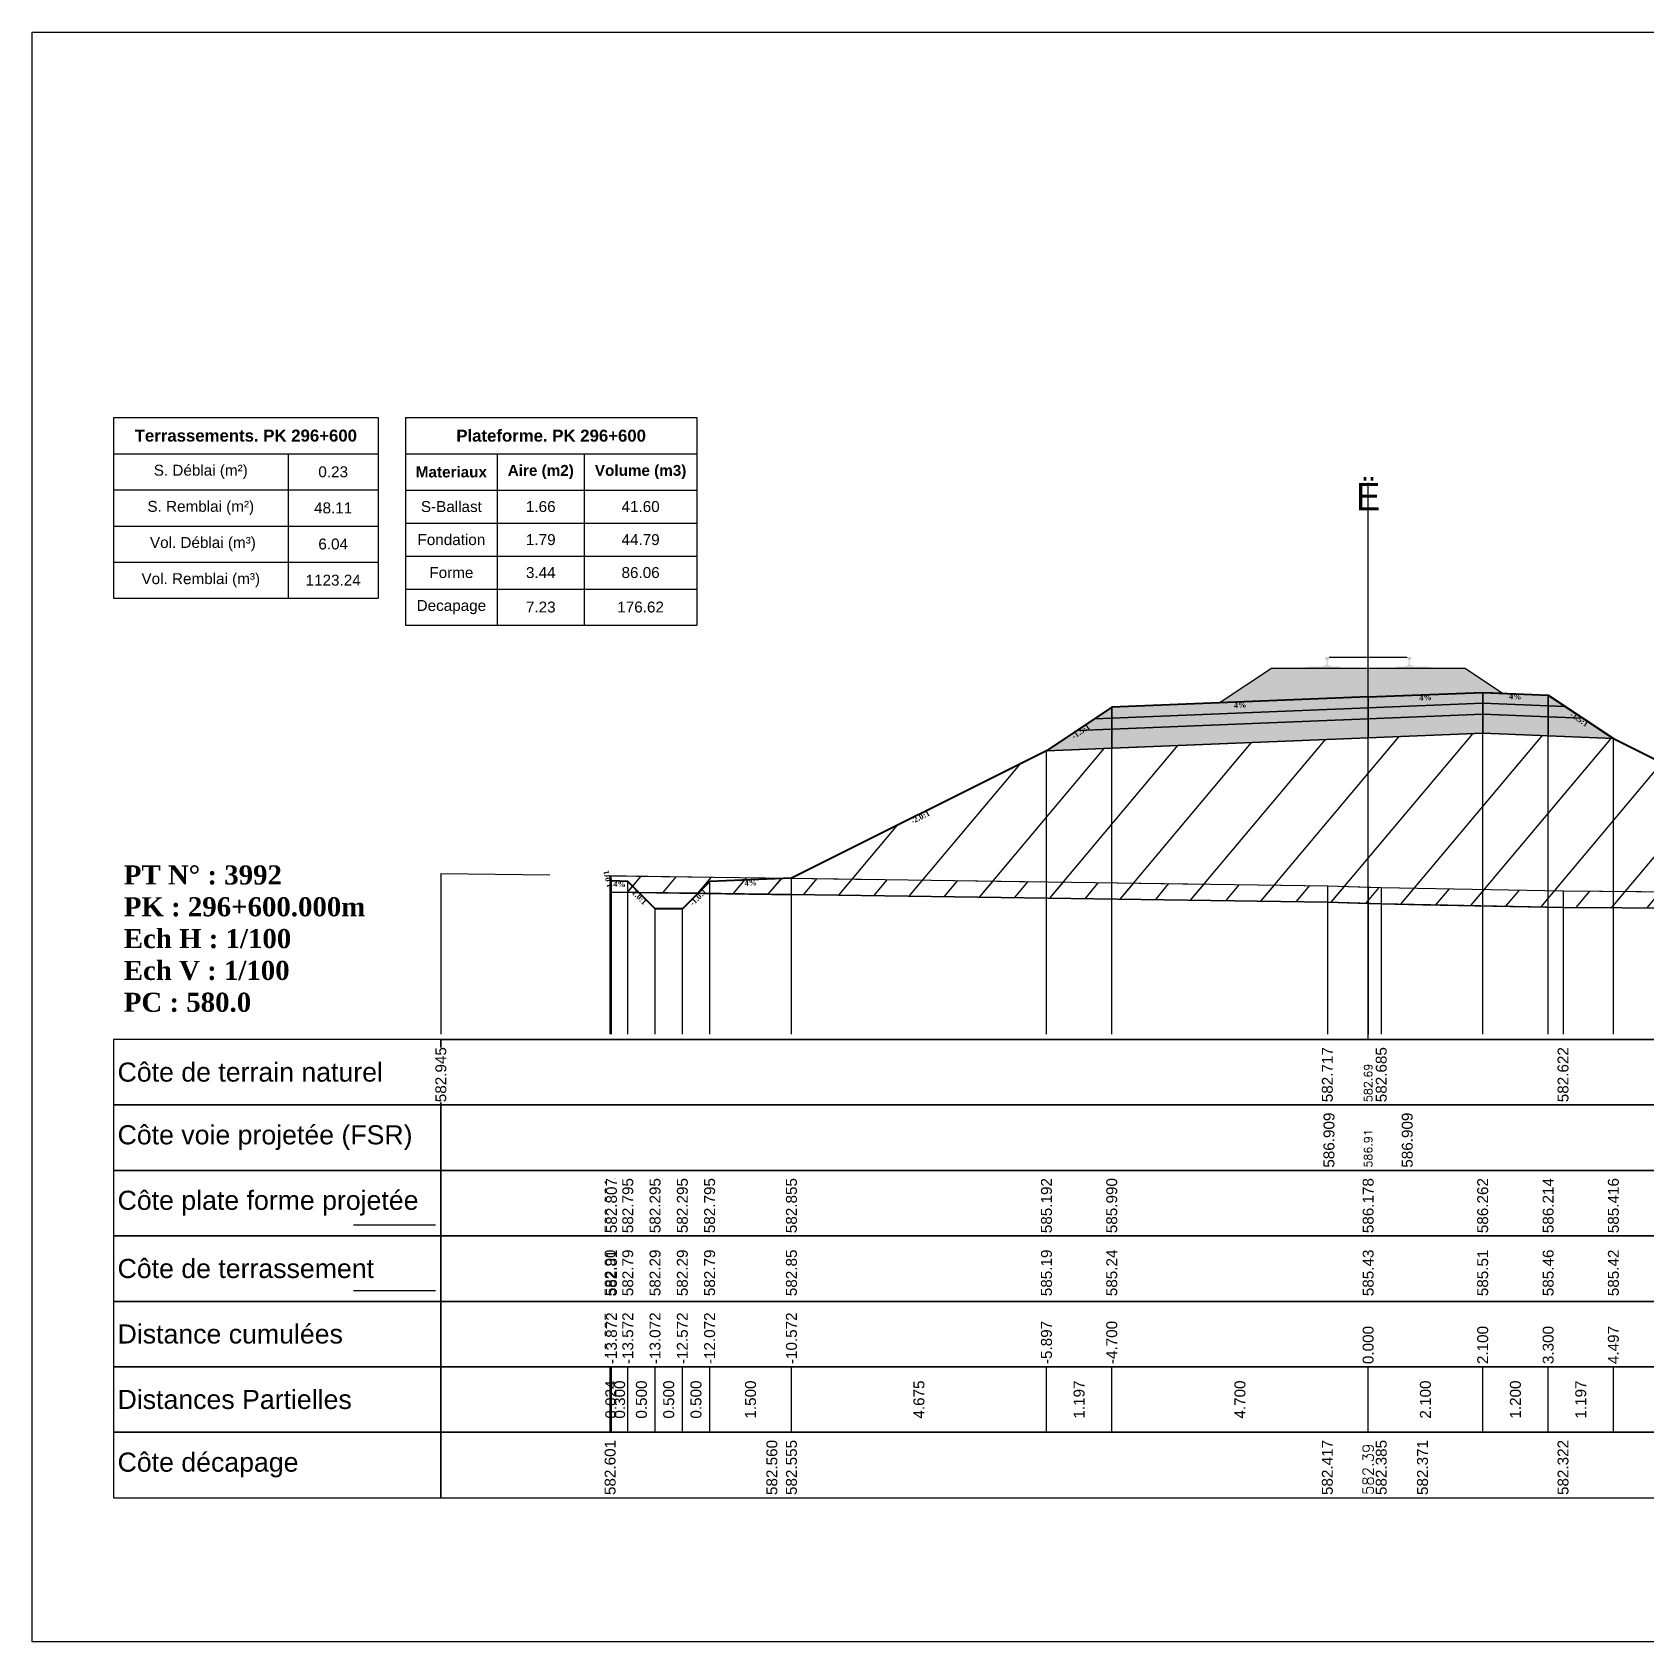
# Model space of a CAD drawing. Header units: millimetres. Extents: x 2762 to 3076, y 916 to 3305.
# Drawn here: x 2950.21 to 2979.79, y 2943.65 to 2973.15 of the extents above; entities that cross this region are included whole.
import ezdxf

# ---------------------------------------------------------------- set-up
doc = ezdxf.new("R2010")
doc.units = ezdxf.units.MM
doc.header["$LTSCALE"] = 2
doc.linetypes.add('CACHE', pattern=[9.525, 6.35, -3.175])
doc.linetypes.add('DASHED', pattern=[0.75, 0.5, -0.25])
for name, color, linetype in [('C-ANNO-TABL', 1, 'Continuous'), ('C-ANNO-TABL-TEXT', 150, 'Continuous'), ('C-ANNO-TABL-TITL', 150, 'Continuous'), ('C-ANNO-TABL-TTBL', 5, 'Continuous'), ('C-ROAD-CORR', 5, 'Continuous'), ('C-ROAD-SCTN', 7, 'Continuous')]:
    doc.layers.add(name, color=color, linetype=linetype)
doc.styles.add('ARIAL', font='arial.ttf')
doc.styles.add('C3D_Etiquette', font='romans.shx')
doc.styles.add('C3D_Profil_Travers', font='romans.shx')
doc.styles.get("Standard").update_dxf_attribs({"font": 'arial.ttf'})

msp = doc.modelspace()

# ---------------------------------------------------------------- hatches: boundary and pattern name
at = {"linetype": 'Continuous', "lineweight": -3}
msp.add_hatch(color=254, dxfattribs=at).paths.add_polyline_path([(2973.487, 2961.309), (2973.487, 2961.494), (2973.602, 2961.515), (2973.95, 2961.515), (2973.95, 2961.521), (2973.876, 2961.521), (2973.876, 2961.531), (2973.877, 2961.532), (2973.879, 2961.533), (2973.88, 2961.533), (2973.9, 2961.535), (2973.903, 2961.535), (2973.906, 2961.536), (2973.934, 2961.547), (2973.937, 2961.548), (2973.938, 2961.549), (2973.939, 2961.551), (2973.94, 2961.555), (2973.941, 2961.562), (2973.942, 2961.571), (2973.943, 2961.581), (2973.943, 2961.605), (2973.942, 2961.621), (2973.942, 2961.627), (2973.941, 2961.633), (2973.94, 2961.638), (2973.94, 2961.64), (2973.939, 2961.643), (2973.938, 2961.645), (2973.937, 2961.646), (2973.936, 2961.648), (2973.935, 2961.648), (2973.919, 2961.654), (2973.917, 2961.656), (2973.916, 2961.656), (2973.915, 2961.658), (2973.915, 2961.661), (2973.915, 2961.679), (2973.916, 2961.683), (2973.917, 2961.685), (2973.919, 2961.688), (2973.921, 2961.689), (2973.924, 2961.69), (2973.925, 2961.691), (2973.929, 2961.692), (2973.933, 2961.692), (2973.936, 2961.693), (2973.94, 2961.693), (2973.945, 2961.693), (2973.948, 2961.693), (2973.951, 2961.693), (2973.955, 2961.693), (2973.958, 2961.693), (2973.962, 2961.693), (2973.967, 2961.693), (2973.97, 2961.692), (2973.974, 2961.692), (2973.978, 2961.691), (2973.979, 2961.69), (2973.981, 2961.689), (2973.984, 2961.688), (2973.986, 2961.685), (2973.987, 2961.683), (2973.987, 2961.679), (2973.987, 2961.661), (2973.987, 2961.658), (2973.987, 2961.656), (2973.986, 2961.656), (2973.984, 2961.654), (2973.968, 2961.648), (2973.967, 2961.648), (2973.965, 2961.646), (2973.964, 2961.645), (2973.964, 2961.643), (2973.963, 2961.64), (2973.962, 2961.638), (2973.962, 2961.633), (2973.961, 2961.627), (2973.96, 2961.621), (2973.96, 2961.605), (2973.96, 2961.581), (2973.961, 2961.571), (2973.962, 2961.562), (2973.963, 2961.555), (2973.964, 2961.551), (2973.965, 2961.549), (2973.966, 2961.548), (2973.968, 2961.547), (2973.997, 2961.536), (2974, 2961.535), (2974.003, 2961.535), (2974.023, 2961.533), (2974.024, 2961.533), (2974.025, 2961.532), (2974.026, 2961.531), (2974.026, 2961.521), (2973.952, 2961.521), (2973.952, 2961.515), (2974.156, 2961.515), (2974.288, 2961.485), (2975.122, 2961.485), (2975.253, 2961.515), (2975.457, 2961.515), (2975.457, 2961.521), (2975.383, 2961.521), (2975.383, 2961.531), (2975.384, 2961.532), (2975.386, 2961.533), (2975.387, 2961.533), (2975.407, 2961.535), (2975.41, 2961.535), (2975.413, 2961.536), (2975.441, 2961.547), (2975.444, 2961.548), (2975.445, 2961.549), (2975.446, 2961.551), (2975.447, 2961.555), (2975.448, 2961.562), (2975.449, 2961.571), (2975.45, 2961.581), (2975.45, 2961.605), (2975.449, 2961.621), (2975.449, 2961.627), (2975.448, 2961.633), (2975.447, 2961.638), (2975.447, 2961.64), (2975.446, 2961.643), (2975.445, 2961.645), (2975.444, 2961.646), (2975.443, 2961.648), (2975.442, 2961.648), (2975.426, 2961.654), (2975.424, 2961.656), (2975.423, 2961.656), (2975.422, 2961.658), (2975.422, 2961.661), (2975.422, 2961.679), (2975.423, 2961.683), (2975.424, 2961.685), (2975.426, 2961.688), (2975.428, 2961.689), (2975.431, 2961.69), (2975.432, 2961.691), (2975.436, 2961.692), (2975.44, 2961.692), (2975.443, 2961.693), (2975.447, 2961.693), (2975.452, 2961.693), (2975.455, 2961.693), (2975.458, 2961.693), (2975.462, 2961.693), (2975.465, 2961.693), (2975.469, 2961.693), (2975.474, 2961.693), (2975.477, 2961.692), (2975.481, 2961.692), (2975.485, 2961.691), (2975.486, 2961.69), (2975.488, 2961.689), (2975.491, 2961.688), (2975.493, 2961.685), (2975.494, 2961.683), (2975.494, 2961.679), (2975.494, 2961.661), (2975.494, 2961.658), (2975.494, 2961.656), (2975.493, 2961.656), (2975.491, 2961.654), (2975.475, 2961.648), (2975.474, 2961.648), (2975.472, 2961.646), (2975.471, 2961.645), (2975.471, 2961.643), (2975.47, 2961.64), (2975.469, 2961.638), (2975.469, 2961.633), (2975.468, 2961.627), (2975.467, 2961.621), (2975.467, 2961.605), (2975.467, 2961.581), (2975.468, 2961.571), (2975.469, 2961.562), (2975.47, 2961.555), (2975.471, 2961.551), (2975.472, 2961.549), (2975.473, 2961.548), (2975.475, 2961.547), (2975.504, 2961.536), (2975.507, 2961.535), (2975.51, 2961.535), (2975.53, 2961.533), (2975.531, 2961.533), (2975.532, 2961.532), (2975.533, 2961.531), (2975.533, 2961.521), (2975.459, 2961.521), (2975.459, 2961.515), (2975.807, 2961.515), (2975.922, 2961.494), (2975.922, 2961.309)])
h = msp.add_hatch(dxfattribs=at)
h.set_pattern_fill('GRAVEL', color=252, scale=0.009, style=0)
h.set_pattern_definition([(228.0128, (2972.136781, 2961.081224), (-1.8288, -2.0574), [0.030755, -3.0447435]), (184.96974, (2972.116207, 2961.058364), (2.743199999, 0.228600013), [0.0527764, -5.2248644]), (132.51045, (2972.063629, 2961.053792), (2.286, -2.5146), [0.0372133, -3.684125]), (267.2737, (2971.974475, 2960.996642), (0.2286, 4.572), [0.0480604, -4.7579794]), (292.83365, (2971.972189, 2960.948636), (-1.143, 2.7432), [0.047127, -4.6655827]), (357.2737, (2971.990477, 2960.905202), (-4.572, 0.2286), [0.0480604, -4.7579794]), (37.69424, (2972.038483, 2960.902916), (-2.9718, -2.286), [0.0635574, -6.2921804]), (72.25533, (2972.088775, 2960.941778), (1.6002, 5.0292), [0.0600048, -5.940473]), (121.42957, (2972.107063, 2960.998928), (-1.8288, 2.9718), [0.048223, -4.774099]), (175.23636, (2972.081917, 2961.040076), (2.5146, -0.2286), [0.055054, -2.697654]), (222.39744, (2972.027053, 2961.044648), (-2.7432, -2.5146), [0.071197, -7.0485095]), (138.81407, (2972.20079, 2960.994356), (-1.6002, 1.3716), [0.0243004, -2.405751]), (171.46923, (2972.182501, 2961.010358), (2.9718, -0.4572), [0.0462314, -4.5769175]), (225, (2972.13678, 2961.01722), (-3e-17, -0.2286), [0.032329, -0.29096]), (203.1986, (2972.12078, 2961.044648), (1.143, 0.4572), [0.01741, -1.723556]), (291.8014, (2972.104777, 2961.03779), (-0.2286, 0.6858), [0.024621, -1.206428]), (30.9638, (2972.11392, 2961.01493), (0.6858, 0.4572), [0.039989, -1.292967]), (161.565, (2972.14821, 2961.035504), (0.4572, -0.2286), [0.028916, -0.693981]), (16.38954, (2971.972189, 2961.03779), (2.286, 0.6858), [0.040508, -4.0102944]), (70.34618, (2972.011051, 2961.04922), (-0.9144, -2.5146), [0.033984, -3.3643994]), (293.1986, (2972.14821, 2961.081224), (-0.4572, 1.143), [0.034819, -1.7061465]), (343.61046, (2972.161927, 2961.04922), (-2.286, 0.6858), [0.040508, -4.0102944]), (339.44395, (2971.97219, 2960.896058), (-1.143, 0.4572), [0.039063, -1.914096]), (294.77514, (2972.008765, 2960.882342), (-1.143, 2.5146), [0.0327305, -3.2403234]), (66.8014, (2972.150497, 2960.852624), (0.4572, 1.143), [0.034819, -1.7061465]), (17.35402, (2972.164213, 2960.884628), (-2.9718, -0.9144), [0.0383204, -3.793714]), (69.44395, (2972.038483, 2960.852624), (-0.4572, -1.143), [0.0195316, -1.933628]), (101.3099, (2972.13678, 2960.852624), (-0.2286, 0.9144), [0.011656, -1.1539795]), (165.9638, (2972.134495, 2960.864054), (0.6858, -0.2286), [0.047127, -0.895415]), (186.009, (2972.088775, 2960.875484), (2.286, 0.2286), [0.043674, -4.323723]), (303.69, (2972.11392, 2960.994356), (-0.2286, 0.4572), [0.032969, -0.79126]), (353.15723, (2972.132209, 2960.966924), (3.8862, -0.4572), [0.05756, -5.698441]), (60.9454, (2972.18936, 2960.960066), (-0.9144, -1.6002), [0.023536, -2.330045]), (90, (2972.2008, 2960.98064), (-0.2286, 0.2286), [0.013716, -0.214884]), (120.25644, (2972.084203, 2960.882342), (0.9144, -1.6002), [0.031758, -3.1440547]), (48.0128, (2972.068201, 2960.909774), (1.8288, 2.0574), [0.06151, -3.0139886]), (0, (2972.10935, 2960.9555), (0.2286, 0.2286), [0.059436, -0.169164]), (325.30485, (2972.168785, 2960.955494), (2.286, -1.6002), [0.036145, -3.5783385]), (254.0546, (2972.198503, 2960.93492), (-0.2286, -0.9144), [0.033285, -1.6309485]), (207.64598, (2972.189359, 2960.902916), (-4.3434, -2.286), [0.054193, -5.365122]), (175.42608, (2972.141353, 2960.87777), (-2.9718, 0.2286), [0.0573327, -5.675926])])
h.paths.add_polyline_path([(2971.972, 2960.853), (2972.93, 2961.491), (2976.48, 2961.491), (2977.169, 2961.031), (2976.805, 2961.046)])
h = msp.add_hatch(color=30, dxfattribs=at)
h.paths.add_polyline_path([(2978.005, 2960.598), (2978.005, 2960.798), (2978.324, 2960.785), (2978.643, 2960.572)])
h.paths.add_polyline_path([(2976.805, 2960.646), (2976.805, 2960.846), (2978.005, 2960.798), (2978.005, 2960.598)])
h.paths.add_polyline_path([(2974.705, 2960.562), (2974.705, 2960.762), (2976.805, 2960.846), (2976.805, 2960.646)])
h.paths.add_polyline_path([(2970.005, 2960.374), (2970.005, 2960.574), (2974.705, 2960.762), (2974.705, 2960.562)])
h.paths.add_polyline_path([(2969.366, 2960.348), (2969.685, 2960.561), (2970.005, 2960.574), (2970.005, 2960.374)])
h = msp.add_hatch(color=11, dxfattribs=at)
h.paths.add_polyline_path([(2978.005, 2960.798), (2978.005, 2960.998), (2978.324, 2960.785)])
h.paths.add_polyline_path([(2976.805, 2960.846), (2976.805, 2961.046), (2978.005, 2960.998), (2978.005, 2960.798)])
h.paths.add_polyline_path([(2974.705, 2960.762), (2974.705, 2960.962), (2976.805, 2961.046), (2976.805, 2960.846)])
h.paths.add_polyline_path([(2970.005, 2960.574), (2970.005, 2960.774), (2974.705, 2960.962), (2974.705, 2960.762)])
h.paths.add_polyline_path([(2969.685, 2960.561), (2970.005, 2960.774), (2970.005, 2960.574)])
h = msp.add_hatch(color=83, dxfattribs=at)
h.paths.add_polyline_path([(2978.005, 2960.248), (2978.005, 2960.598), (2978.643, 2960.572), (2979.201, 2960.2)])
h.paths.add_polyline_path([(2976.805, 2960.296), (2976.805, 2960.646), (2978.005, 2960.598), (2978.005, 2960.248)])
h.paths.add_polyline_path([(2974.705, 2960.212), (2974.705, 2960.562), (2976.805, 2960.646), (2976.805, 2960.296)])
h.paths.add_polyline_path([(2970.005, 2960.024), (2970.005, 2960.374), (2974.705, 2960.562), (2974.705, 2960.212)])
h.paths.add_polyline_path([(2968.808, 2959.976), (2969.366, 2960.348), (2970.005, 2960.374), (2970.005, 2960.024)])
h = msp.add_hatch(dxfattribs=at)
h.set_pattern_fill('_U', color=3, angle=50, style=0, pattern_type=0)
h.set_pattern_definition([(50, (2962.4172, 2957.3628), (-0.766044, 0.642788), [])])
h.paths.add_polyline_path([(2962.417, 2957.363), (2962.633, 2957.579), (2964.133, 2957.639), (2968.808, 2959.976), (2976.805, 2960.296), (2979.201, 2960.2), (2984.894, 2957.354), (2984.894, 2957.054), (2978.278, 2957.106), (2974.945, 2957.169), (2973.957, 2957.201)])
h.paths.add_polyline_path([(2960.809, 2957.385), (2960.809, 2957.685), (2960.833, 2957.591), (2961.133, 2957.579), (2961.334, 2957.378)])
h = msp.add_hatch(dxfattribs=at)
h.set_pattern_fill('_U', color=150, scale=0.5, angle=50, style=0, pattern_type=0)
h.set_pattern_definition([(50, (2962.4172, 2957.36276), (-0.383022, 0.321394), [])])
h.paths.add_polyline_path([(2962.417, 2957.363), (2962.633, 2957.579), (2964.133, 2957.639), (2973.957, 2957.501), (2974.945, 2957.469), (2978.278, 2957.406), (2984.894, 2957.354), (2984.894, 2957.054), (2978.278, 2957.106), (2974.945, 2957.169), (2973.957, 2957.201)])
h.paths.add_polyline_path([(2960.809, 2957.685), (2964.133, 2957.639), (2962.633, 2957.579), (2962.417, 2957.363), (2961.334, 2957.378), (2961.133, 2957.579), (2960.833, 2957.591)])
h.paths.add_polyline_path([(2960.809, 2957.385), (2960.809, 2957.685), (2960.833, 2957.591), (2961.133, 2957.579), (2961.334, 2957.378)])

# ---------------------------------------------------------------- linework, layer by layer
at = {"color": 7, "linetype": 'Continuous', "lineweight": -3}
for p, q in [((2974.705, 2954.684), (2974.705, 2964.884)), ((2957.704, 2954.684), (2991.706, 2954.684)), ((2960.809, 2947.484), (2960.809, 2948.684)), ((2960.833, 2947.484), (2960.833, 2948.684)), ((2960.833, 2947.484), (2960.833, 2948.684)), ((2961.133, 2947.484), (2961.133, 2948.684)), ((2961.133, 2947.484), (2961.133, 2948.684)), ((2961.633, 2947.484), (2961.633, 2948.684)), ((2961.633, 2947.484), (2961.633, 2948.684)), ((2962.133, 2947.484), (2962.133, 2948.684)), ((2962.133, 2947.484), (2962.133, 2948.684)), ((2962.633, 2947.484), (2962.633, 2948.684)), ((2962.633, 2947.484), (2962.633, 2948.684)), ((2964.133, 2947.484), (2964.133, 2948.684)), ((2964.133, 2947.484), (2964.133, 2948.684)), ((2968.808, 2947.484), (2968.808, 2948.684)), ((2968.808, 2947.484), (2968.808, 2948.684)), ((2970.005, 2947.484), (2970.005, 2948.684)), ((2970.005, 2947.484), (2970.005, 2948.684)), ((2974.705, 2947.484), (2974.705, 2948.684)), ((2974.705, 2947.484), (2974.705, 2948.684)), ((2976.805, 2947.484), (2976.805, 2948.684)), ((2976.805, 2947.484), (2976.805, 2948.684)), ((2978.005, 2947.484), (2978.005, 2948.684)), ((2978.005, 2947.484), (2978.005, 2948.684)), ((2979.201, 2947.484), (2979.201, 2948.684)), ((2979.201, 2947.484), (2979.201, 2948.684))]:
    msp.add_line(p, q, dxfattribs=at)
at = {"color": 251, "linetype": 'Continuous', "lineweight": -3}
for p, q in [((2971.972, 2960.853), (2972.93, 2961.491)), ((2972.93, 2961.491), (2976.48, 2961.491)), ((2976.48, 2961.491), (2977.169, 2961.031)), ((2969.685, 2960.561), (2970.005, 2960.774)), ((2970.005, 2960.774), (2974.705, 2960.962)), ((2970.005, 2960.574), (2970.005, 2960.774)), ((2970.005, 2960.774), (2970.005, 2960.574)), ((2974.705, 2960.762), (2970.005, 2960.574)), ((2976.805, 2961.046), (2971.972, 2960.853)), ((2974.705, 2960.962), (2976.805, 2961.046)), ((2974.705, 2960.762), (2974.705, 2960.962)), ((2974.705, 2960.962), (2974.705, 2960.762)), ((2976.805, 2960.846), (2974.705, 2960.762)), ((2977.169, 2961.031), (2976.805, 2961.046)), ((2976.805, 2960.846), (2976.805, 2961.046)), ((2976.805, 2961.046), (2978.005, 2960.998)), ((2976.805, 2961.046), (2976.805, 2960.846)), ((2978.005, 2960.798), (2976.805, 2960.846)), ((2978.005, 2960.798), (2978.005, 2960.998)), ((2978.005, 2960.998), (2978.324, 2960.785)), ((2978.005, 2960.998), (2978.005, 2960.798)), ((2978.324, 2960.785), (2978.005, 2960.798)), ((2970.005, 2960.574), (2969.685, 2960.561))]:
    msp.add_line(p, q, dxfattribs=at)
at = {"color": 53, "linetype": 'Continuous', "lineweight": -3}
for p, q in [((2970.005, 2960.574), (2974.705, 2960.762)), ((2974.705, 2960.762), (2976.805, 2960.846)), ((2974.705, 2960.562), (2974.705, 2960.762)), ((2974.705, 2960.762), (2974.705, 2960.562)), ((2976.805, 2960.646), (2976.805, 2960.846)), ((2976.805, 2960.846), (2978.005, 2960.798)), ((2976.805, 2960.846), (2976.805, 2960.646)), ((2978.005, 2960.598), (2978.005, 2960.798)), ((2978.005, 2960.798), (2978.324, 2960.785)), ((2978.005, 2960.798), (2978.005, 2960.598)), ((2978.324, 2960.785), (2978.643, 2960.572)), ((2969.366, 2960.348), (2969.685, 2960.561)), ((2969.685, 2960.561), (2970.005, 2960.574)), ((2970.005, 2960.374), (2970.005, 2960.574)), ((2970.005, 2960.574), (2970.005, 2960.374)), ((2974.705, 2960.562), (2970.005, 2960.374)), ((2970.005, 2960.374), (2974.705, 2960.562)), ((2976.805, 2960.646), (2974.705, 2960.562)), ((2974.705, 2960.562), (2976.805, 2960.646)), ((2974.705, 2960.212), (2974.705, 2960.562)), ((2974.705, 2960.562), (2974.705, 2960.212)), ((2978.005, 2960.598), (2976.805, 2960.646)), ((2976.805, 2960.296), (2976.805, 2960.646)), ((2976.805, 2960.646), (2978.005, 2960.598)), ((2976.805, 2960.646), (2976.805, 2960.296)), ((2978.643, 2960.572), (2978.005, 2960.598)), ((2978.005, 2960.248), (2978.005, 2960.598)), ((2978.005, 2960.598), (2978.643, 2960.572)), ((2978.005, 2960.598), (2978.005, 2960.248)), ((2978.643, 2960.572), (2979.201, 2960.2)), ((2968.808, 2959.976), (2969.366, 2960.348)), ((2970.005, 2960.374), (2969.366, 2960.348)), ((2969.366, 2960.348), (2970.005, 2960.374)), ((2970.005, 2960.024), (2970.005, 2960.374)), ((2970.005, 2960.374), (2970.005, 2960.024)), ((2974.705, 2960.212), (2970.005, 2960.024)), ((2976.805, 2960.296), (2974.705, 2960.212)), ((2978.005, 2960.248), (2976.805, 2960.296)), ((2979.201, 2960.2), (2978.005, 2960.248)), ((2970.005, 2960.024), (2968.808, 2959.976))]:
    msp.add_line(p, q, dxfattribs=at)
at = {"color": 253, "linetype": 'Continuous', "lineweight": -3}
for p, q in [((2968.808, 2959.976), (2976.805, 2960.296)), ((2976.805, 2960.296), (2979.201, 2960.2)), ((2979.201, 2960.2), (2984.894, 2957.354)), ((2964.133, 2957.639), (2968.808, 2959.976)), ((2960.809, 2957.685), (2964.133, 2957.639)), ((2960.833, 2957.591), (2960.809, 2957.685)), ((2960.809, 2957.385), (2960.809, 2957.685)), ((2960.809, 2957.685), (2960.833, 2957.591)), ((2960.809, 2957.385), (2960.809, 2957.685)), ((2960.809, 2957.685), (2960.833, 2957.591)), ((2961.133, 2957.579), (2960.833, 2957.591)), ((2960.833, 2957.591), (2961.133, 2957.579)), ((2960.833, 2957.591), (2961.133, 2957.579)), ((2961.334, 2957.378), (2961.133, 2957.579)), ((2961.133, 2957.579), (2961.334, 2957.378)), ((2961.133, 2957.579), (2961.334, 2957.378)), ((2962.417, 2957.363), (2962.633, 2957.579)), ((2962.633, 2957.579), (2962.417, 2957.363)), ((2962.417, 2957.363), (2962.633, 2957.579)), ((2962.633, 2957.579), (2964.133, 2957.639)), ((2964.133, 2957.639), (2962.633, 2957.579)), ((2962.633, 2957.579), (2964.133, 2957.639)), ((2964.133, 2957.639), (2973.957, 2957.501)), ((2973.957, 2957.501), (2974.945, 2957.469)), ((2961.334, 2957.378), (2960.809, 2957.385)), ((2961.334, 2957.378), (2960.809, 2957.385)), ((2962.417, 2957.363), (2961.334, 2957.378)), ((2961.334, 2957.378), (2962.417, 2957.363)), ((2961.633, 2957.079), (2961.334, 2957.378)), ((2962.417, 2957.363), (2962.133, 2957.079)), ((2973.957, 2957.201), (2962.417, 2957.363)), ((2973.957, 2957.201), (2962.417, 2957.363)), ((2974.945, 2957.469), (2978.278, 2957.406)), ((2978.278, 2957.406), (2984.894, 2957.354)), ((2962.133, 2957.079), (2961.633, 2957.079)), ((2974.945, 2957.169), (2973.957, 2957.201)), ((2974.945, 2957.169), (2973.957, 2957.201)), ((2978.278, 2957.106), (2974.945, 2957.169)), ((2978.278, 2957.106), (2974.945, 2957.169)), ((2984.894, 2957.054), (2978.278, 2957.106)), ((2984.894, 2957.054), (2978.278, 2957.106))]:
    msp.add_line(p, q, dxfattribs=at)
at = {"color": 8, "linetype": 'CACHE', "lineweight": -3}
for p, q in [((2974.705, 2954.784), (2974.705, 2960.212)), ((2974.705, 2954.784), (2974.705, 2960.212)), ((2976.805, 2954.784), (2976.805, 2960.296)), ((2978.005, 2954.784), (2978.005, 2960.248)), ((2979.201, 2954.784), (2979.201, 2960.2)), ((2968.808, 2954.784), (2968.808, 2959.976)), ((2970.005, 2954.784), (2970.005, 2960.024)), ((2960.809, 2954.784), (2960.809, 2957.685)), ((2960.833, 2954.784), (2960.833, 2957.591)), ((2961.133, 2954.784), (2961.133, 2957.579)), ((2962.633, 2954.784), (2962.633, 2957.579)), ((2964.133, 2954.784), (2964.133, 2957.639)), ((2961.633, 2954.784), (2961.633, 2957.079)), ((2962.133, 2954.784), (2962.133, 2957.079))]:
    msp.add_line(p, q, dxfattribs=at)
at = {"color": 105, "linetype": 'DASHED', "lineweight": -3, "ltscale": 2}
for p, q in [((2957.705, 2957.729), (2973.957, 2957.501)), ((2973.957, 2957.501), (2974.705, 2957.477)), ((2974.705, 2957.477), (2974.945, 2957.469)), ((2974.945, 2957.469), (2978.278, 2957.406)), ((2978.278, 2957.406), (2991.705, 2957.3))]:
    msp.add_line(p, q, dxfattribs=at)
at = {"color": 98, "linetype": 'CACHE', "lineweight": -3}
for p, q in [((2957.705, 2957.729), (2957.705, 2954.784)), ((2973.957, 2957.501), (2973.957, 2954.784)), ((2974.705, 2957.477), (2974.705, 2954.784)), ((2974.945, 2957.469), (2974.945, 2954.784)), ((2978.278, 2957.406), (2978.278, 2954.784))]:
    msp.add_line(p, q, dxfattribs=at)
at = {"color": 6, "linetype": 'Continuous', "lineweight": -3}
for p, q in [((2960.809, 2957.385), (2963.774, 2957.344)), ((2963.774, 2957.344), (2964.133, 2957.339)), ((2964.133, 2957.339), (2973.957, 2957.201)), ((2973.957, 2957.201), (2974.705, 2957.177)), ((2974.705, 2957.177), (2974.945, 2957.169)), ((2974.945, 2957.169), (2975.702, 2957.155)), ((2975.702, 2957.155), (2978.278, 2957.106)), ((2978.278, 2957.106), (2984.894, 2957.054))]:
    msp.add_line(p, q, dxfattribs=at)
at = {"color": 154, "linetype": 'Continuous', "lineweight": -3}
msp.add_line((2956.104, 2951.284), (2957.604, 2951.284), dxfattribs=at)
at = {"color": 1, "linetype": 'Continuous', "lineweight": -3}
msp.add_line((2956.104, 2950.084), (2957.604, 2950.084), dxfattribs=at)
at = {"color": 7, "linetype": 'Continuous', "lineweight": -3}
for points in [[(2957.704, 2953.484), (2957.704, 2954.684), (2951.704, 2954.684), (2951.704, 2953.484)], [(2957.704, 2953.484), (2991.706, 2953.484), (2991.706, 2954.684), (2957.704, 2954.684)], [(2957.704, 2952.284), (2957.704, 2953.484), (2951.704, 2953.484), (2951.704, 2952.284)], [(2957.704, 2952.284), (2991.706, 2952.284), (2991.706, 2953.484), (2957.704, 2953.484)], [(2957.704, 2951.084), (2957.704, 2952.284), (2951.704, 2952.284), (2951.704, 2951.084)], [(2957.704, 2951.084), (2991.706, 2951.084), (2991.706, 2952.284), (2957.704, 2952.284)], [(2957.704, 2949.884), (2957.704, 2951.084), (2951.704, 2951.084), (2951.704, 2949.884)], [(2957.704, 2949.884), (2991.706, 2949.884), (2991.706, 2951.084), (2957.704, 2951.084)], [(2957.704, 2948.684), (2957.704, 2949.884), (2951.704, 2949.884), (2951.704, 2948.684)], [(2957.704, 2948.684), (2991.706, 2948.684), (2991.706, 2949.884), (2957.704, 2949.884)], [(2957.704, 2947.484), (2957.704, 2948.684), (2951.704, 2948.684), (2951.704, 2947.484)], [(2957.704, 2947.484), (2991.706, 2947.484), (2991.706, 2948.684), (2957.704, 2948.684)], [(2957.704, 2946.284), (2957.704, 2947.484), (2951.704, 2947.484), (2951.704, 2946.284)], [(2957.704, 2946.284), (2991.706, 2946.284), (2991.706, 2947.484), (2957.704, 2947.484)]]:
    msp.add_3dface(points, dxfattribs=at)
at = {"layer": 'C-ANNO-TABL', "color": 7, "linetype": 'Continuous', "lineweight": -3}
for p, q in [((2951.704, 2965.419), (2954.905, 2965.419)), ((2954.905, 2965.419), (2956.557, 2965.419)), ((2954.905, 2965.419), (2954.905, 2964.757)), ((2957.057, 2965.416), (2958.739, 2965.416)), ((2958.739, 2965.416), (2960.335, 2965.416)), ((2958.739, 2965.416), (2958.739, 2964.754)), ((2960.335, 2965.416), (2962.398, 2965.416)), ((2960.335, 2965.416), (2960.335, 2964.754)), ((2951.704, 2964.757), (2954.905, 2964.757)), ((2954.905, 2964.757), (2956.557, 2964.757)), ((2954.905, 2964.757), (2954.905, 2964.095)), ((2957.057, 2964.754), (2958.739, 2964.754)), ((2958.739, 2964.754), (2960.335, 2964.754)), ((2958.739, 2964.754), (2958.739, 2964.147)), ((2960.335, 2964.754), (2962.398, 2964.754)), ((2960.335, 2964.754), (2960.335, 2964.147)), ((2951.704, 2964.095), (2954.905, 2964.095)), ((2954.905, 2964.095), (2956.557, 2964.095)), ((2954.905, 2964.095), (2954.905, 2963.432)), ((2957.057, 2964.147), (2958.739, 2964.147)), ((2958.739, 2964.147), (2960.335, 2964.147)), ((2958.739, 2964.147), (2958.739, 2963.543)), ((2960.335, 2964.147), (2962.398, 2964.147)), ((2960.335, 2964.147), (2960.335, 2963.543)), ((2951.704, 2963.432), (2954.905, 2963.432)), ((2954.905, 2963.432), (2956.557, 2963.432)), ((2954.905, 2963.432), (2954.905, 2962.77)), ((2957.057, 2963.543), (2958.739, 2963.543)), ((2958.739, 2963.543), (2960.335, 2963.543)), ((2958.739, 2963.543), (2958.739, 2962.939)), ((2960.335, 2963.543), (2962.398, 2963.543)), ((2960.335, 2963.543), (2960.335, 2962.939)), ((2957.057, 2962.939), (2958.739, 2962.939)), ((2958.739, 2962.939), (2960.335, 2962.939)), ((2958.739, 2962.939), (2958.739, 2962.28)), ((2960.335, 2962.939), (2962.398, 2962.939)), ((2960.335, 2962.939), (2960.335, 2962.28))]:
    msp.add_line(p, q, dxfattribs=at)
at = {"layer": 'C-ANNO-TABL-TTBL', "color": 7, "linetype": 'Continuous', "lineweight": -3}
for p, q in [((2951.704, 2966.084), (2956.557, 2966.084)), ((2951.704, 2966.084), (2951.704, 2965.419)), ((2956.557, 2966.084), (2956.557, 2965.419)), ((2957.057, 2966.084), (2962.398, 2966.084)), ((2957.057, 2966.084), (2957.057, 2965.416)), ((2962.398, 2966.084), (2962.398, 2965.416)), ((2951.704, 2965.419), (2951.704, 2964.757)), ((2956.557, 2965.419), (2956.557, 2964.757)), ((2957.057, 2965.416), (2957.057, 2964.754)), ((2962.398, 2965.416), (2962.398, 2964.754)), ((2951.704, 2964.757), (2951.704, 2964.095)), ((2956.557, 2964.757), (2956.557, 2964.095)), ((2957.057, 2964.754), (2957.057, 2964.147)), ((2962.398, 2964.754), (2962.398, 2964.147)), ((2951.704, 2964.095), (2951.704, 2963.432)), ((2956.557, 2964.095), (2956.557, 2963.432)), ((2957.057, 2964.147), (2957.057, 2963.543)), ((2962.398, 2964.147), (2962.398, 2963.543)), ((2951.704, 2963.432), (2951.704, 2962.77)), ((2956.557, 2963.432), (2956.557, 2962.77)), ((2957.057, 2963.543), (2957.057, 2962.939)), ((2962.398, 2963.543), (2962.398, 2962.939)), ((2957.057, 2962.939), (2957.057, 2962.28)), ((2962.398, 2962.939), (2962.398, 2962.28)), ((2951.704, 2962.77), (2954.905, 2962.77)), ((2954.905, 2962.77), (2956.557, 2962.77)), ((2957.057, 2962.28), (2958.739, 2962.28)), ((2958.739, 2962.28), (2960.335, 2962.28)), ((2960.335, 2962.28), (2962.398, 2962.28))]:
    msp.add_line(p, q, dxfattribs=at)
at = {"layer": 'C-ROAD-CORR', "color": 1, "linetype": 'Continuous', "lineweight": 40}
for p, q in [((2970.005, 2960.774), (2968.808, 2959.976)), ((2974.705, 2960.962), (2970.005, 2960.774)), ((2974.705, 2960.962), (2976.805, 2961.046)), ((2976.805, 2961.046), (2978.005, 2960.998)), ((2978.005, 2960.998), (2979.201, 2960.2)), ((2979.201, 2960.2), (2984.894, 2957.354)), ((2968.808, 2959.976), (2964.133, 2957.639)), ((2960.833, 2957.591), (2960.809, 2957.685)), ((2961.133, 2957.579), (2960.833, 2957.591)), ((2961.633, 2957.079), (2961.133, 2957.579)), ((2962.633, 2957.579), (2962.133, 2957.079)), ((2964.133, 2957.639), (2962.633, 2957.579)), ((2962.133, 2957.079), (2961.633, 2957.079))]:
    msp.add_line(p, q, dxfattribs=at)
at = {"layer": 'C-ROAD-CORR', "color": 102, "linetype": 'Continuous', "lineweight": -3, "ltscale": 0.5}
for p, q in [((2974.705, 2960.212), (2970.005, 2960.024)), ((2974.705, 2960.212), (2976.805, 2960.296)), ((2976.805, 2960.296), (2978.005, 2960.248)), ((2978.005, 2960.248), (2979.201, 2960.2)), ((2970.005, 2960.024), (2968.808, 2959.976))]:
    msp.add_line(p, q, dxfattribs=at)
at = {"layer": 'C-ROAD-CORR', "color": 1, "linetype": 'Continuous', "lineweight": -3}
for p, q in [((2961.633, 2957.079), (2961.133, 2957.579)), ((2962.633, 2957.579), (2962.133, 2957.079))]:
    msp.add_line(p, q, dxfattribs=at)
at = {"layer": 'C-ROAD-SCTN', "color": 154, "linetype": 'Continuous', "lineweight": -3}
for p, q in [((2973.987, 2961.693), (2974.705, 2961.693)), ((2974.705, 2961.693), (2975.422, 2961.693)), ((2968.808, 2959.976), (2970.005, 2960.774)), ((2970.005, 2960.774), (2974.705, 2960.962)), ((2974.705, 2960.962), (2976.805, 2961.046)), ((2976.805, 2961.046), (2978.005, 2960.998)), ((2978.005, 2960.998), (2979.201, 2960.2)), ((2979.201, 2960.2), (2984.894, 2957.354)), ((2964.133, 2957.639), (2968.808, 2959.976)), ((2960.809, 2957.685), (2960.833, 2957.591)), ((2960.833, 2957.591), (2961.133, 2957.579)), ((2961.133, 2957.579), (2961.633, 2957.079)), ((2962.133, 2957.079), (2962.633, 2957.579)), ((2962.633, 2957.579), (2964.133, 2957.639)), ((2961.633, 2957.079), (2962.133, 2957.079))]:
    msp.add_line(p, q, dxfattribs=at)
at = {"layer": 'C-ROAD-SCTN', "color": 140, "linetype": 'Continuous', "lineweight": -3}
for p, q in [((2971.972, 2960.853), (2972.93, 2961.491)), ((2972.93, 2961.491), (2972.973, 2961.491)), ((2972.973, 2961.491), (2974.705, 2961.491)), ((2974.705, 2961.491), (2976.436, 2961.491)), ((2976.436, 2961.491), (2976.48, 2961.491)), ((2976.48, 2961.491), (2977.169, 2961.031))]:
    msp.add_line(p, q, dxfattribs=at)
at = {"layer": 'C-ROAD-SCTN', "color": 1, "linetype": 'Continuous', "lineweight": -3}
for p, q in [((2970.005, 2960.024), (2974.705, 2960.212)), ((2974.705, 2960.212), (2976.805, 2960.296)), ((2976.805, 2960.296), (2978.005, 2960.248)), ((2978.005, 2960.248), (2979.201, 2960.2)), ((2979.201, 2960.2), (2984.894, 2957.354)), ((2964.133, 2957.639), (2968.808, 2959.976)), ((2968.808, 2959.976), (2970.005, 2960.024)), ((2960.809, 2957.685), (2960.833, 2957.591)), ((2960.833, 2957.591), (2961.133, 2957.579)), ((2961.133, 2957.579), (2961.633, 2957.079)), ((2962.133, 2957.079), (2962.633, 2957.579)), ((2962.633, 2957.579), (2964.133, 2957.639)), ((2961.633, 2957.079), (2962.133, 2957.079))]:
    msp.add_line(p, q, dxfattribs=at)

# ---------------------------------------------------------------- texts
at = {"color": 7, "linetype": 'Continuous', "lineweight": -3}
for s, insert, char_height, attachment_point, style in [('{\\fWingdings|b0|i0|c2|p0;Ë}', (2974.705, 2964.384), 0.5, 8, 'C3D_Profil_Travers'), ('{\\fTimes New Roman|b1|i0|c0|p18;PT N° : 3992\\PPK : 296+600.000m\\PEch H : 1/100\\PEch V : 1/100\\PPC : 580.0}', (2951.893, 2955.184), 0.35, 7, 'C3D_Profil_Travers'), ('{\\fArial|b0|i0|c0|p34;Côte de terrain naturel}', (2951.779, 2954.084), 0.35, 4, 'C3D_Etiquette'), ('{\\fArial|b0|i0|c0|p34;Côte plate forme projetée}', (2951.779, 2951.684), 0.35, 4, 'C3D_Etiquette'), ('{\\fArial|b0|i0|c0|p34;Côte de terrassement}', (2951.779, 2950.484), 0.35, 4, 'C3D_Etiquette'), ('{\\fArial|b0|i0|c0|p34;Distance cumulées}', (2951.779, 2949.284), 0.35, 4, 'C3D_Etiquette'), ('{\\fArial|b0|i0|c0|p34;Distances Partielles}', (2951.779, 2948.084), 0.35, 4, 'C3D_Etiquette'), ('{\\fArial|b0|i0|c0|p34;Côte décapage}', (2951.779, 2946.884), 0.35, 4, 'C3D_Etiquette')]:
    msp.add_mtext(s, dxfattribs=dict(at, insert=insert, char_height=char_height, attachment_point=attachment_point, style=style))
at = {"color": 7, "linetype": 'Continuous', "lineweight": -3, "char_height": 0.1, "style": 'C3D_Etiquette'}
for s, insert, width, attachment_point, rotation in [('{\\fTimes New Roman|b1|i0|c0|p18;4%}', (2972.355, 2960.864), 0.42071, 2, 2.2906), ('{\\fTimes New Roman|b1|i0|c0|p18;4%}', (2975.755, 2961), 0.37094, 2, 2.2906), ('{\\fTimes New Roman|b1|i0|c0|p18;4%}', (2977.404, 2961.018), 0.42071, 2, 357.7094), ('{\\fTimes New Roman|b1|i0|c0|p18;-1.5:1}', (2969.408, 2960.372), 0.34598, 2, 33.6901), ('{\\fTimes New Roman|b1|i0|c0|p18;-1.5:1}', (2978.601, 2960.596), 0.34598, 2, 326.3099), ('{\\fTimes New Roman|b1|i0|c0|p18;-2.0:1}', (2966.472, 2958.804), 0.34598, 2, 26.5651), ('{\\fTimes New Roman|b1|i0|c0|p18;1.0:1}', (2960.817, 2957.637), 0.29446, 8, 104.0362), ('{\\fTimes New Roman|b1|i0|c0|p18;4%}', (2960.983, 2957.581), 0.37094, 2, 357.7094), ('{\\fTimes New Roman|b1|i0|c0|p18;4%}', (2963.383, 2957.605), 0.42071, 2, 2.2906), ('{\\fTimes New Roman|b1|i0|c0|p18;1.0:1}', (2961.38, 2957.326), 0.29001, 2, 315), ('{\\fTimes New Roman|b1|i0|c0|p18;-1.0:1}', (2962.386, 2957.326), 0.34598, 2, 45)]:
    msp.add_mtext(s, dxfattribs=dict(at, insert=insert, width=width, attachment_point=attachment_point, rotation=rotation))
at = {"color": 7, "linetype": 'Continuous', "lineweight": -3, "rotation": 90, "style": 'C3D_Profil_Travers'}
for s, insert, char_height, attachment_point in [('582.69', (2974.705, 2953.534), 0.15, 4), ('586.91', (2974.705, 2952.334), 0.15, 4), ('{\\fArial|b0|i0|c0|p34;582.90}', (2960.809, 2949.979), 0.2, 4), ('{\\fArial|b0|i0|c0|p34;582.81}', (2960.833, 2949.979), 0.2, 4), ('{\\fArial|b0|i0|c0|p34;582.79}', (2961.133, 2949.979), 0.2, 4), ('{\\fArial|b0|i0|c0|p34;582.29}', (2961.633, 2949.979), 0.2, 4), ('{\\fArial|b0|i0|c0|p34;582.29}', (2962.133, 2949.979), 0.2, 4), ('{\\fArial|b0|i0|c0|p34;582.79}', (2962.633, 2949.979), 0.2, 4), ('{\\fArial|b0|i0|c0|p34;582.85}', (2964.133, 2949.979), 0.2, 4), ('{\\fArial|b0|i0|c0|p34;585.19}', (2968.808, 2949.979), 0.2, 4), ('{\\fArial|b0|i0|c0|p34;585.24}', (2970.005, 2949.979), 0.2, 4), ('{\\fArial|b0|i0|c0|p34;585.43}', (2974.705, 2949.979), 0.2, 4), ('{\\fArial|b0|i0|c0|p34;585.51}', (2976.805, 2949.979), 0.2, 4), ('{\\fArial|b0|i0|c0|p34;585.46}', (2978.005, 2949.979), 0.2, 4), ('{\\fArial|b0|i0|c0|p34;585.42}', (2979.201, 2949.979), 0.2, 4), ('{\\fArial|b0|i0|c0|p34;0.024}', (2960.821, 2948.084), 0.2, 5), ('{\\fArial|b0|i0|c0|p34;0.300}', (2960.983, 2948.084), 0.2, 5), ('{\\fArial|b0|i0|c0|p34;0.500}', (2961.383, 2948.084), 0.2, 5), ('{\\fArial|b0|i0|c0|p34;0.500}', (2961.883, 2948.084), 0.2, 5), ('{\\fArial|b0|i0|c0|p34;0.500}', (2962.383, 2948.084), 0.2, 5), ('{\\fArial|b0|i0|c0|p34;1.500}', (2963.383, 2948.084), 0.2, 5), ('{\\fArial|b0|i0|c0|p34;4.675}', (2966.47, 2948.084), 0.2, 5), ('{\\fArial|b0|i0|c0|p34;1.197}', (2969.406, 2948.084), 0.2, 5), ('{\\fArial|b0|i0|c0|p34;4.700}', (2972.355, 2948.084), 0.2, 5), ('{\\fArial|b0|i0|c0|p34;2.100}', (2975.755, 2948.084), 0.2, 5), ('{\\fArial|b0|i0|c0|p34;1.200}', (2977.405, 2948.084), 0.2, 5), ('{\\fArial|b0|i0|c0|p34;1.197}', (2978.603, 2948.084), 0.2, 5), ('582.39', (2974.705, 2946.334), 0.2, 4)]:
    msp.add_mtext(s, dxfattribs=dict(at, insert=insert, char_height=char_height, attachment_point=attachment_point))
at = {"color": 7, "linetype": 'Continuous', "lineweight": -3, "insert": (2951.779, 2952.884), "char_height": 0.35, "attachment_point": 4}
msp.add_mtext('{\\fArial|b0|i0|c0|p34;Côte voie projetée (FSR)}', dxfattribs=at)
at = {"layer": 'C-ANNO-TABL-TEXT', "color": 7, "linetype": 'Continuous', "lineweight": -3, "char_height": 0.2, "attachment_point": 5, "style": 'ARIAL'}
for s, insert in [('{\\fArial|b0|i0|c0|p34;\\C7;0.23}', (2955.731, 2965.088)), ('{\\fArial|b0|i0|c0|p34;\\C7;48.11}', (2955.731, 2964.426)), ('{\\fArial|b0|i0|c0|p34;\\C7;S-Ballast}', (2957.898, 2964.451)), ('{\\fArial|b0|i0|c0|p34;\\C7;1.66}', (2959.537, 2964.451)), ('{\\C18;\\c0;41.60}', (2961.367, 2964.451)), ('{\\fArial|b0|i0|c0|p34;\\C7;6.04}', (2955.731, 2963.764)), ('{\\fArial|b0|i0|c0|p34;\\C7;Fondation}', (2957.898, 2963.845)), ('{\\fArial|b0|i0|c0|p34;\\C7;1.79}', (2959.537, 2963.845)), ('{\\C18;\\c0;44.79}', (2961.367, 2963.845)), ('{\\fArial|b0|i0|c0|p34;\\C7;1123.24}', (2955.731, 2963.101)), ('{\\fArial|b0|i0|c0|p34;\\C7;Forme}', (2957.898, 2963.241)), ('{\\fArial|b0|i0|c0|p34;\\C7;3.44}', (2959.537, 2963.241)), ('{\\C18;\\c0;86.06}', (2961.367, 2963.241)), ('{\\fArial|b0|i0|c0|p34;\\C7;Decapage}', (2957.898, 2962.609)), ('{\\fArial|b0|i0|c0|p34;\\C7;7.23}', (2959.537, 2962.609)), ('{\\C18;\\c0;176.62}', (2961.367, 2962.609))]:
    msp.add_mtext(s, dxfattribs=dict(at, insert=insert))
at = {"layer": 'C-ANNO-TABL-TITL', "color": 7, "linetype": 'Continuous', "lineweight": -3, "attachment_point": 5, "style": 'ARIAL'}
for s, insert, char_height in [('{\\fArial|b1|i0|c0|p34;\\C7;Terrassements. PK 296+600}', (2954.13, 2965.751), 0.22), ('{\\fArial|b1|i0|c0|p34;\\C18;\\c0;Plateforme. PK 296+600}', (2959.727, 2965.75), 0.22), ('{\\fArial|b0|i0|c0|p34;\\C7;S. Déblai (m²) }', (2953.304, 2965.088), 0.2), ('{\\fArial|b1|i0|c0|p34;\\C7;Materiaux   }', (2957.898, 2965.085), 0.2), ('{\\fArial|b1|i0|c0|p34;\\C7;Aire (m2)}', (2959.537, 2965.085), 0.2), ('{\\fArial|b1|i0|c0|p34;\\C7;Volume (m3)}', (2961.367, 2965.085), 0.2), ('{\\fArial|b0|i0|c0|p34;\\C7;S. Remblai (m²) }', (2953.304, 2964.426), 0.2), ('{\\fArial|b0|i0|c0|p34;\\C7; Vol. Déblai (m³) }', (2953.304, 2963.764), 0.2), ('{\\fArial|b0|i0|c0|p34;\\C7;Vol. Remblai (m³)}', (2953.304, 2963.101), 0.2)]:
    msp.add_mtext(s, dxfattribs=dict(at, insert=insert, char_height=char_height))

# ---------------------------------------------------------------- next in the draw order: texts
at = {"color": 7, "linetype": 'Continuous', "lineweight": -3, "char_height": 0.2, "attachment_point": 4, "rotation": 90, "style": 'C3D_Profil_Travers', "bg_fill": 3, "box_fill_scale": 1.000375, "bg_fill_color": 256, "bg_fill_true_color": 13158600, "bg_fill_transparency": 0}
for s, insert, width in [('{\\fArial|b0|i0|c0|p34;582.945}', (2957.705, 2953.534), 0.99705), ('{\\fArial|b0|i0|c0|p34;582.717}', (2973.957, 2953.534), 0.99553), ('{\\fArial|b0|i0|c0|p34;582.685}', (2974.945, 2953.534), 0.99705), ('{\\fArial|b0|i0|c0|p34;582.622}', (2978.278, 2953.534), 0.99347), ('{\\fArial|b0|i0|c0|p34;586.909}', (2973.987, 2952.334), 0.99595), ('{\\fArial|b0|i0|c0|p34;586.909}', (2975.422, 2952.334), 0.99595), ('{\\fArial|b0|i0|c0|p34;582.901}', (2960.809, 2951.134), 0.95654), ('{\\fArial|b0|i0|c0|p34;582.295}', (2961.633, 2951.134), 0.99705), ('{\\fArial|b0|i0|c0|p34;582.295}', (2962.133, 2951.134), 0.99705), ('{\\fArial|b0|i0|c0|p34;582.795}', (2962.633, 2951.134), 0.99705), ('{\\fArial|b0|i0|c0|p34;582.855}', (2964.133, 2951.134), 0.99705), ('{\\fArial|b0|i0|c0|p34;585.192}', (2968.808, 2951.134), 0.99347), ('{\\fArial|b0|i0|c0|p34;585.990}', (2970.005, 2951.134), 0.99484), ('{\\fArial|b0|i0|c0|p34;586.178}', (2974.705, 2951.134), 0.99595), ('{\\fArial|b0|i0|c0|p34;586.262}', (2976.805, 2951.134), 0.99347), ('{\\fArial|b0|i0|c0|p34;586.214}', (2978.005, 2951.134), 0.99471), ('{\\fArial|b0|i0|c0|p34;585.416}', (2979.201, 2951.134), 0.99539), ('{\\fArial|b0|i0|c0|p34;\\C256;-13.895}', (2960.809, 2948.734), 0.93683), ('{\\fArial|b0|i0|c0|p34;\\C256;-13.072}', (2961.633, 2948.734), 0.93325), ('{\\fArial|b0|i0|c0|p34;\\C256;-12.572}', (2962.133, 2948.734), 0.93325), ('{\\fArial|b0|i0|c0|p34;\\C256;-12.072}', (2962.633, 2948.734), 0.93325), ('{\\fArial|b0|i0|c0|p34;\\C256;-10.572}', (2964.133, 2948.734), 0.93325), ('{\\fArial|b0|i0|c0|p34;\\C256;-5.897}', (2968.808, 2948.734), 0.77838), ('{\\fArial|b0|i0|c0|p34;\\C256;-4.700}', (2970.005, 2948.734), 0.77769), ('{\\fArial|b0|i0|c0|p34;\\C256;0.000}', (2974.705, 2948.734), 0.68096), ('{\\fArial|b0|i0|c0|p34;\\C256;2.100}', (2976.805, 2948.734), 0.6844), ('{\\fArial|b0|i0|c0|p34;\\C256;3.300}', (2978.005, 2948.734), 0.68082), ('{\\fArial|b0|i0|c0|p34;\\C256;4.497}', (2979.201, 2948.734), 0.68978), ('{\\fArial|b0|i0|c0|p34;582.601}', (2960.809, 2946.334), 0.95654), ('{\\fArial|b0|i0|c0|p34;582.560}', (2963.774, 2946.334), 0.99484), ('{\\fArial|b0|i0|c0|p34;582.555}', (2964.133, 2946.334), 0.99705), ('{\\fArial|b0|i0|c0|p34;582.417}', (2973.957, 2946.334), 0.99553), ('{\\fArial|b0|i0|c0|p34;582.385}', (2974.945, 2946.334), 0.99705), ('{\\fArial|b0|i0|c0|p34;582.371}', (2975.702, 2946.334), 0.95654), ('{\\fArial|b0|i0|c0|p34;582.322}', (2978.278, 2946.334), 0.99347)]:
    msp.add_mtext(s, dxfattribs=dict(at, insert=insert, width=width))

# ---------------------------------------------------------------- next in the draw order: texts
for s, insert, width in [('{\\fArial|b0|i0|c0|p34;582.807}', (2960.833, 2951.134), 0.99553), ('{\\fArial|b0|i0|c0|p34;\\C256;-13.872}', (2960.833, 2948.734), 0.93325)]:
    msp.add_mtext(s, dxfattribs=dict(at, insert=insert, width=width))

# ---------------------------------------------------------------- next in the draw order: texts
for s, insert, width in [('{\\fArial|b0|i0|c0|p34;582.795}', (2961.133, 2951.134), 0.99705), ('{\\fArial|b0|i0|c0|p34;\\C256;-13.572}', (2961.133, 2948.734), 0.93325)]:
    msp.add_mtext(s, dxfattribs=dict(at, insert=insert, width=width))

# ---------------------------------------------------------------- next in the draw order: linework, layer by layer
msp.add_lwpolyline([(2950.215, 2973.145), (2999.215, 2973.145), (2999.215, 2943.645), (2950.215, 2943.645)], close=True)

doc.saveas('drawing.dxf')
